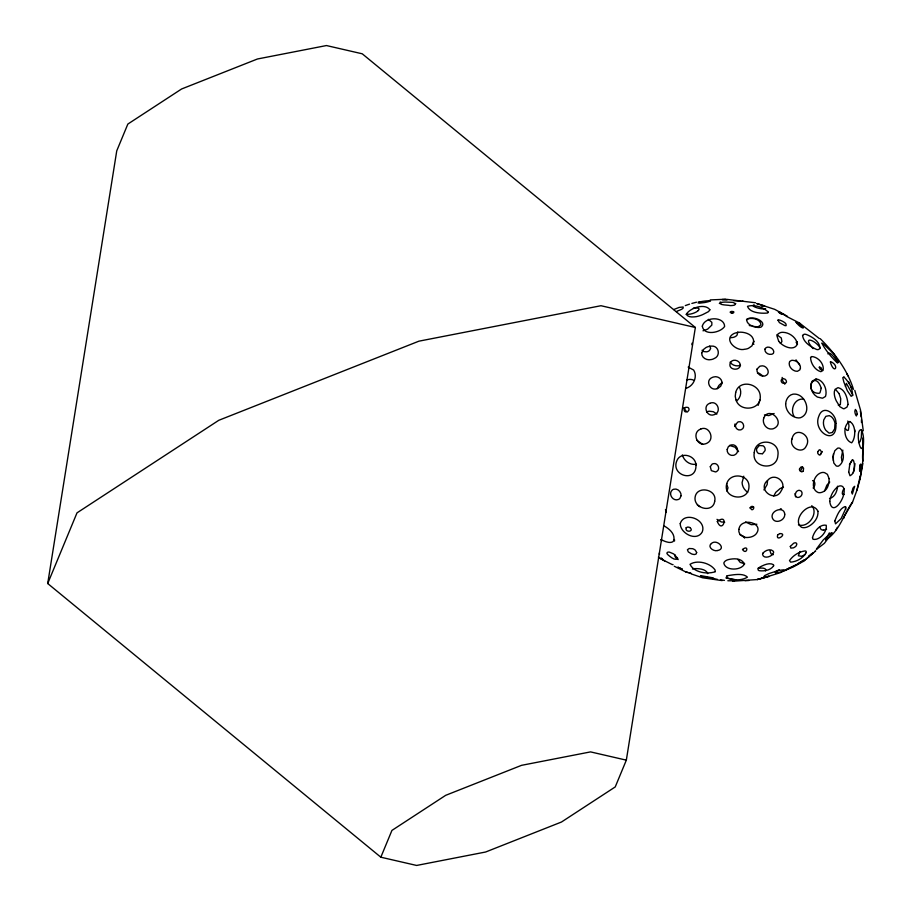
<?xml version="1.0" encoding="UTF-8"?>
<svg xmlns="http://www.w3.org/2000/svg" width="911" height="911" viewBox="0 0 911 911"><rect width="100%" height="100%" fill="white"/><g stroke="black" fill="none" stroke-linecap="round" stroke-linejoin="round"><path stroke-width="1.37" d="M857 414.163L856.477 415.906A5.056 1.366 78.5 0 1 856.249 415.792L855.383 414.152A3.496 0.945 78.4 0 1 854.837 411.203L855.361 409.472A5.056 1.366 78.4 0 1 855.577 409.586L856.442 411.214M715.135 571.709L715.158 570.127C710.329 562.896 697.131 559.582 690.026 564.33C693.886 572.529 707.403 574.556 715.135 571.721M863.013 444.112C861.692 459.258 854.222 430.47 861.202 429.593C866.224 438.533 861.476 450.968 862.831 461.091L859.973 479.357L856.978 490.107L852.514 502.246L844.19 516.594M863.127 442.644L863.275 437.701L862.842 461.103M837.505 486.223C837.334 491.109 834.761 497.417 829.511 498.476M860.235 477.022L860.223 475.986L856.978 490.107M714.702 501.301C712.971 513.531 693.43 508.6 695.093 497.212C696.801 485.085 717.549 489.23 714.702 501.244M841.434 457.163L842.846 450.102M770 550.904L771.036 553.808L773.223 554.719M734.665 426.519L734.904 424.025M758.168 405.349L759.888 399.997M845.385 386.332L846.41 383.372L852.924 395.169M853.277 472.695L854.985 463.608M735.689 392.425L735.234 396.319L735.986 399.872M833.303 460.556L833.36 454.042M830.308 361.94C834.282 375.594 839.988 365.436 830.547 361.599M47.714 583.518L116.745 150.85L127.847 124.067L181.596 88.982L257.46 58.987L326.457 45.55L362.236 53.795L695.355 327.482L626.335 760.15L615.232 786.933L561.483 822.018L485.62 852.013L416.623 865.45L380.832 857.205L47.714 583.518L77.002 512.859L218.799 420.29L418.923 341.17L600.964 305.72L695.355 327.482M859.973 479.357L862.842 463.608M829.34 532.889L825.628 540.018C839.373 531.808 843.962 513.576 852.514 502.109M824.626 490.835L826.846 485.199L829.75 482.01M707.767 573.668C706.105 568.703 697.667 568.282 692.861 568.749L692.428 569.068M717.094 388.701L718.904 385.421L722.241 382.404M845.567 507.006L845.852 509.317M691.904 344.722L692.018 343.208M802.602 466.728L800.621 470.85M799.448 469.085L800.758 467.206A2.858 2.585 -73 0 1 801.839 466.933L803.593 468.117L803.308 470.907M820.515 454.43L822.257 451.457M852.184 460.283L849.416 464.758M380.832 857.205L391.935 830.411L445.684 795.326L521.548 765.331L590.544 751.894L626.335 760.15M686.108 527.822C684.662 533.003 694.865 531.705 689.878 527.526M843.837 517.3L843.427 518.359L844.258 517.437M765.513 570.912L765.992 569.865C764.75 567.223 760.378 568.305 758.02 568.191M773.758 496.028L775.762 492.35L780.044 488.638A18.619 16.034 -44.8 0 1 782.435 487.601M735.735 392.322C739.299 378.725 760.138 383.52 760.264 396.433C761.152 410.235 739.652 412.364 735.986 399.872M726.967 491.188L727.98 487.784L726.819 484.732M743.763 476.191L742.078 482.659A13.471 12.663 -7.8 0 0 747.726 492.282M837.414 527.31L835.911 529.929M698.27 310.537L698.988 309.546A7.983 2.334 -13.6 0 0 696.744 307.975L693.362 308.146M777.664 534.962C775.409 542.546 788.129 533.368 779.85 533.573M800.017 551.428L798.355 555.767L801.498 556.302A10.488 2.312 -36.8 0 0 805.426 554.309M803.274 470.941L802.602 471.534A2.881 2.482 -57.1 0 1 801.475 471.807L799.721 470.702L799.448 469.097M844.144 488.717C842.573 489.742 840.887 496.153 844.144 494.377M832.426 432.406L834.67 428.808L835 423.182A9.121 5.887 77.5 0 0 831.242 416.657L829.295 415.644L826.061 416.281A4.498 2.904 77.4 0 0 825.719 416.532L823.726 419.971L823.419 422.715A9.121 5.887 77.4 0 0 825.822 430.288L829.09 433.135L832.335 432.497M813.124 488C815.288 486.155 815.96 481.441 812.566 480.609M763.93 489.913L767.119 484.618L767.586 480.484C774.316 471.932 787.616 481.896 781.251 490.733C775.386 503.327 756.825 489.617 767.438 480.552M765.616 308.601C763.657 310.23 749.184 306.347 754.103 304.775M777.755 534.825L779.827 533.573M753.944 341.591L753.283 343.481A2.801 2.107 10.9 0 0 753.864 344.392M711.32 543.56C707.027 546.93 713.689 551.781 717.435 550.551M813.375 552.59L811.234 554.127M811.041 554.275L808.991 555.847M686.188 527.663L687.885 527.014L689.855 527.503M779.201 569.717C778.267 570.354 773.883 571.744 775.614 572.894L781.627 571.96L793.208 566.938L803.206 561.449L815.721 550.939L814.867 551.36M736.532 401.056C740.586 397.936 741.953 391.832 739.47 387.323M803.206 561.449L809.378 556.382M774.134 413.492L768.736 415.621L764.443 414.892M811.883 554.275L808.592 556.644M755.549 302.771L726.853 299.355L722.161 299.582L727.024 300.015M711.366 543.537C716.672 538.424 726.955 548.912 717.526 550.529M789.154 568.225L784.576 570.639M759.114 445.638L756.665 448.69A4.589 4.396 -68.5 0 0 758.556 453.496L762.313 453.803M762.598 453.678L765.046 450.615A4.589 4.396 -68.5 0 0 763.156 445.821L759.398 445.513M746.496 319.34C751.245 317.199 760.48 318.679 760.981 324.828L758.02 326.867L752.133 326.32M673.719 309.569L679.094 307.417L683.182 306.984C684.514 309.068 677.773 310.583 676.326 311.573M709.863 403.266C702.347 405.668 706.845 417.443 714.042 414.721A3.2 3.132 0.3 0 0 714.486 414.562C721.797 412.091 717.561 400.214 710.181 403.152M826.584 529.245L823.407 530.202M685.311 305.584L689.559 304.137M750.14 507.655L753.704 506.915M782.435 487.59L783.483 487.226M686.587 380.126L688.158 379.591A8.951 8.21 -29 0 1 692.85 379.853L693.909 380.377M700.912 428.956C709.191 425.391 715.181 438.988 707.243 443.065A12.048 11.775 82.5 0 1 705.706 443.748C697.074 446.823 691.768 432.85 700.183 429.275A5.728 5.489 -68.3 0 1 700.912 428.956M675.427 555.095C673.616 556.553 677.237 558.705 678.194 559.605M698.111 303.078L700.217 302.008L698.247 301.996M768.633 576.299L780.625 572.575L784.12 569.774L778.939 570.4L769.248 573.452L764.705 575.57L763.566 577.141L768.633 576.299L757.223 579.555L732.546 581.252M785.214 383.497L786.432 382.244A2.984 2.107 47.1 0 0 785.145 379.261L782.902 378.452L781.239 380.024A2.984 2.585 30.7 0 0 782.458 383.019L785.031 383.531M766.288 576.97L757.223 579.555L769.157 576.447M719.337 303.477L721.193 302.623L720.202 302.008M691.87 303.431L696.551 302.201M703.007 330.818L707.631 329.144L711.833 325.079L711.844 322.346L708.314 319.305M815.914 378.987L812.1 381.242L811.097 383.656A10.602 7.903 57.9 0 0 814.73 394.998L817.304 397.025L822.2 398.153A5.227 3.895 58 0 0 822.758 398.084L825.503 396.456C827.632 389.862 823.567 379.864 816.097 378.965M734.368 580.751L727.832 580.762M742.101 301.142L742.92 300.949M756.882 524.235L751.336 524.702L745.505 521.935M740.518 365.402C736.84 366.621 732.239 365.539 730.11 362.145M849.747 421.542C856.112 424.811 855.93 437.884 851.705 442.803C843.802 440.32 842.254 424.981 849.963 421.497M803.115 327.561L799.391 322.961L785.863 316.071M730.576 337.696L732.82 337.48A7.015 4.714 1.2 0 0 737.09 335.043L737.808 331.946M665.622 512.426L665.918 512.369A2.175 1.48 43.3 0 0 666.397 512.005L665.451 509.636M687.862 572.415L685.994 572.006L691.255 573.509M710.147 299.913L725.498 299.264M686.199 314.489L690.447 314.067A7.948 2.801 -15.8 0 0 698.27 310.537M724.712 522.219L721.318 521.969L716.991 519.361M858.526 442.564L859.483 442.234A17.73 5.341 88.2 0 0 860.178 441.334L861.282 437.804L861.647 430.368M733.799 300.721L740.495 301.074M803.65 399.177C794.711 397.856 789.757 409.449 794.096 416.418M726.056 578.098L735.587 579.726M745.05 580.728L749.093 580.466M797.319 341.807L796.123 342.308L797.467 344.335M764.602 305.88L756.768 303.534L774.737 309.353L787.457 316.333M823.385 530.202L821.13 529.598L819.695 527.082M744.742 563.852L740.188 562.372L737.864 559.411M729.529 445.456L735.029 447.176L738.559 451.64M757.44 373.134L759.455 373.419L762.712 375.867M724.416 580.364L720.487 579.84M722.127 580.603L702.483 577.756L691.221 573.896M780.294 508.782L781.399 508.953M696.756 440.184L702.734 444.431M838.257 405.144L840.181 404.78A4.464 1.72 71.7 0 0 840.352 404.53L840.739 398.824L839.133 393.689M717.424 579.373L714.976 578.906M731.567 313.065L730.269 312.405A1.936 0.774 -3.9 0 1 730.428 311.858L730.713 311.687A1.993 0.797 -3.9 0 1 731.909 311.391L733.719 311.71L733.776 312.507A2.05 1.082 0.5 0 1 733.344 312.837A1.697 0.888 0.5 0 1 732.717 313.042M778.427 312.074L781.479 313.031M798.423 524.85C808.33 528.403 818.773 513.144 811.781 505.673M688.83 572.655L690.845 573.315M739.766 534.575L743.342 536.169L744.674 538.128M688.169 367.099L693.647 370.06C697.382 375.947 694.353 384.157 688.42 387.3A18.675 16.091 -44.8 0 1 686.029 388.348M686.279 572.188L674.277 566.243M761.585 306.062L762.746 306.517M749.275 325.409L750.368 325.876M776.832 334.781L781.262 337.935L781.923 341.523A5.204 3.416 31.1 0 1 780.112 342.923M664.392 526.091C669.46 528.972 675.575 534.21 673.662 540.724L672.956 541.612A13.54 6.138 33.6 0 1 668.674 542.375L666.75 541.931A11.592 5.261 33.6 0 1 662.217 540.086M781.854 314.284L779.395 312.758M697.302 504.933L699.659 506.63M799.391 322.95L819.285 338.505M781.661 313.19L779.178 311.813A3.564 0.774 22.8 0 0 778.711 312.097L779.121 312.598A3.382 0.74 22.8 0 0 780.488 313.452L784.644 314.853L782.754 313.794M660.019 558.284L658.368 557.099M660.35 558.5L664.688 560.891L658.63 557.543M664.313 560.629L671.999 564.456A7.049 1.537 22.8 0 0 673.07 564.661M844.019 377.131C848.87 381.846 852.81 388.53 852.502 395.488L851.25 396.285A4.794 1.127 69.9 0 1 851.045 396.171L847.344 390.717L843.825 381.925L842.789 377.689L843.791 377.006A5.386 1.059 61.9 0 1 844.03 377.154M799.391 364.719L795.986 359.834M716.877 414.05L713.313 411.704L709.248 411.214A9.622 9.315 -35.7 0 0 706.572 411.92M662.616 559.206L661.34 558.022M835.888 389.817L839.111 393.632M813.033 348.628C801.259 334.884 815.607 340.145 820.253 348.002M660.714 539.631L661.819 540.804M820.242 338.676C834.203 352.614 846.661 368.818 852.935 387.676M778.689 341.204C782.276 346.317 793.993 351.851 797.444 344.051C796.305 337.617 789.609 332.561 783.164 332.333A9.429 5.512 28.4 0 0 780.192 332.709L778.096 333.859L777.015 336.125L778.666 341.158M709.703 346.055L710.682 348.378L709.612 350.314A4.236 3.519 -5.5 0 1 706.332 351.817L703.668 351.544L702.039 350.257M683.649 407.843L686.142 411.043M784.747 384.055L782.686 380.889L782.15 377.439M845.317 428.477L847.128 430.447L848.289 430.231A2.995 1.036 80.2 0 0 848.403 430.06L848.984 426.154A6.081 2.107 79.9 0 0 847.765 421.03M846.661 373.567L848.221 376.152M837.539 362.601C836.605 360.096 829.545 350.063 827.917 353.889M682.373 454.896C683.831 460.704 689.65 465.077 695.64 464.325A19.222 17.753 64.6 0 0 696.448 464.166M861.464 422.522L861.464 419.607M854.769 390.363L860.519 410.041L863.264 430.789M841.878 460.886L841.445 457.322M860.394 411.009L861.18 416.794M853.151 388.473L853.277 389.441M795.212 493.546L795.519 496.768M674.436 539.54L674.55 541.054M860.098 464.758L860.189 467.184M854.814 429.981L854.825 431.86M659.268 553.193A5.079 1.23 32.7 0 1 659.302 554.195M732.569 313.077A2.05 1.082 0.5 0 1 731.431 313.099M856.579 411.282A3.496 0.945 78.4 0 1 857.137 414.22M851.785 388.268A9.235 1.048 67.1 0 1 850.726 386.332M849.656 384.1A9.235 1.048 67.1 0 1 848.574 381.641M832.996 456.81L833.804 463.016L836.184 465.897A10.579 5.956 -85 0 0 838.621 466.056C844.224 462.663 845.146 452.551 840.033 448.36A10.579 5.956 -85 0 0 837.608 448.201L834.772 450.763L832.996 456.81M680.244 523.586C680.153 533.39 696.63 541.999 702.244 531.956C706.982 519.589 684.15 510.843 680.244 523.586M829.75 501.392C832.255 519.555 849.2 493.215 842.721 486.633A11.843 6.548 -73.9 0 0 838.439 486.36C833.485 489.571 830.479 495.618 829.75 501.392M817.93 511.23C818.625 517.63 814.058 523.404 808.695 526.33A11.513 7.106 -47.1 0 1 801.555 527.287C790.623 519.976 811.109 497.679 817.93 511.23M859.62 468.152C859.324 479.972 862.421 454.623 859.62 468.152M848.722 472.114L850.009 475.77C855.281 473.253 855.178 465.35 853.493 460.522A9.361 3.006 -84 0 0 852.297 459.861L849.849 463.904L848.722 472.114M851.899 492.134L852.354 494.058L854.655 486.303L852.924 488.125L851.899 492.134M821.244 388.314L819.991 392.687A10.602 7.117 66.3 0 1 819.194 393.301C802.637 393.484 814.673 368.249 821.244 388.314M795.383 493.864L795.44 495.493A3.963 3.143 -46.1 0 0 796.829 497.212L797.626 497.429A4.077 3.245 -46.1 0 0 800.063 496.802C802.796 495.516 802.91 490.642 799.482 490.357A3.485 2.995 -57.1 0 0 798.116 490.539A4.225 3.621 -57.1 0 0 796.26 491.894L795.383 493.864M743.98 563.237L743.934 564.843C739.96 570.741 725.179 570.73 723.824 563.078A10.328 5.819 9.1 0 1 728.333 559.605C733.56 558.386 740.905 557.908 743.98 563.237M829.101 478.617C829.147 483.456 827.997 489.708 822.997 491.838A9.907 6.81 -57.7 0 1 818.089 492.498C810.255 489.105 813.113 476.533 819.843 473.299A9.588 7.049 -69.4 0 1 824.603 472.661L827.393 474.312L829.101 478.617M835.945 423.41C837.357 447.062 812.453 431.916 818.738 416.475C822.929 403.527 836.708 413.822 835.945 423.41M802.568 335.464C803.4 342.32 810.608 346.772 816.461 349.425A8.256 3.507 47.3 0 0 818.397 349.539L819.866 348.674C820.276 341.625 812.02 336.626 806.11 334.428A9.269 3.393 39 0 0 803.98 334.303L802.568 335.464M819.308 367.349L820.105 369.16L821.711 370.014A1.617 0.706 53.4 0 0 821.904 369.775L821.13 367.782L819.524 366.928A1.617 0.706 53.4 0 0 819.342 367.167L819.308 367.349M740.301 364.742C740.449 371.346 728.094 370.333 730.098 363.455C731.67 358.228 739.63 359.845 740.301 364.742M756.904 369.251C756.381 373.237 760.594 376.915 764.488 376.049A3.746 3.245 30.6 0 0 764.978 375.936C771.663 373.852 766.8 364.366 760.901 366.017A9.121 7.368 19.9 0 0 759.74 366.313L756.904 369.251M750.254 508.076L751.826 509.739A1.981 1.674 -25.9 0 0 753.09 509.306L753.841 507.882L752.828 506.505A2.061 1.89 -29 0 0 752.133 506.402A1.685 1.549 -29 0 0 751.04 506.767L750.254 508.076M696.664 552.521L696.084 554.036L694.694 554.492A5.124 2.277 23.5 0 1 691.449 553.854L688.317 551.918L687.429 549.743L689.16 548.513L692.565 548.684A4.908 3.04 19.9 0 1 695.355 550.221L696.664 552.521M742.511 549.481C746.724 555.972 749.582 543.89 742.511 549.481M812.487 537.706L813.045 539.278C819.467 540.804 827.359 531.751 826.231 525.271C819.593 523.893 813.933 531.933 812.487 537.706M717.31 521.502C722.708 535.019 729.335 512.21 717.31 521.502M738.889 529.393C737.83 534.962 744.093 538.367 748.922 537.376A9.281 6.798 -10.7 0 0 755.811 534.29C765.422 523.005 740.563 516.457 738.889 529.393M817.736 451.856L817.805 453.553L819.274 455.01A3.052 2.334 -82.8 0 0 820.23 454.885L821.699 452.152L820.094 449.818A3.052 2.334 -82.8 0 0 819.137 449.943L817.748 451.776M784.747 514.18C785.316 520.545 774.726 524.656 772.334 517.926C769.932 510.695 784.052 505.537 784.747 514.18M702.324 326.172C703.782 336.045 720.248 332.959 724.609 326.491C724.427 316.185 704.693 316.402 702.324 326.172M834.806 520.876L835.535 523.871L841.104 518.587L845.214 509.727L845.761 506.949L845.032 506.562C839.407 508.589 837.061 515.774 834.806 520.876M726.784 483.57C722.229 498.864 748.432 502.633 748.979 486.918C749.73 474.096 730.075 471.978 726.784 483.57M695.97 465.43C696.3 483.24 670.143 475.542 676.998 460.408C681.029 451.161 696.106 455.557 695.97 465.396M710.295 466.683L711.343 470.657L715.534 471.932A3.667 3.564 43.1 0 0 716.911 471.317C720.783 468.892 717.617 462.389 713.347 463.676A3.667 3.564 43.1 0 0 711.958 464.291L710.295 466.683M727.194 449.465C726.625 452.778 729.825 455.99 733.127 455.363A4.509 4.487 -57.2 0 0 734.983 454.726C740.074 452.22 737.056 443.714 731.556 444.91A3.997 3.974 33.7 0 0 729.87 445.49L728.288 446.789L727.194 449.465M754.262 452.573C751.336 468.265 776.992 471.499 777.914 455.386C780.397 439.603 755.447 437.029 754.262 452.573M848.05 404.416L846.968 407.115L844.167 408.72A11.889 6.434 74.6 0 1 843.244 408.663L839.828 406.659L836.252 400.806A11.387 5.83 64.9 0 1 834.339 391.684L835.045 389.339L837.904 387.722A5.614 2.881 65 0 1 838.336 387.744C845.317 389.589 847.435 398.107 848.05 404.416M735.632 424.606C734.744 427.521 737.557 430.675 740.541 429.878A6.4 6.366 33.9 0 0 741.429 429.571C745.767 427.749 743.239 420.518 738.684 421.793A6.4 6.377 33.3 0 0 737.808 422.112L735.632 424.606M790.304 546.429L790.873 548.137L793.435 547.841A3.951 1.776 -32.3 0 0 796.248 545.826L796.863 543.947L796.1 542.91A3.94 2.152 -39.5 0 0 793.663 543.241L790.304 546.429M768.315 312.188L767.688 313.008C761.209 313.68 749.776 313.008 747.498 306.335C754.137 304.263 763.509 307.041 768.315 312.188M721.774 383.656L720.658 386.275L717.925 388.348A7.003 6.582 -7.8 0 1 716.957 388.69C709.965 391.4 704.863 380.251 712.254 377.461A10.465 9.224 -11.6 0 1 713.7 376.96C717.766 375.662 722.833 379.181 721.774 383.656M785.669 403.903C785.646 410.975 791.443 417.614 798.548 417.944A19.142 14.713 70.5 0 0 800.587 417.671C812.612 412.99 805.461 393.119 793.618 394.121A6.753 5.033 57.8 0 0 792.9 394.212C788.527 395.055 785.817 399.678 785.669 403.903M701.755 352.899C701.299 357.841 706.947 360.699 711.252 359.56A7.242 5.808 -13.7 0 0 714.201 358.513C721.022 355.985 718.779 345.315 711.468 346.112A10.442 7.368 -15.2 0 0 709.305 346.374A8.29 5.853 -15.2 0 0 705.923 347.581L703.269 349.665L701.755 352.899M753.682 341.078L751.996 345.838L748.546 348.264A10.385 7.607 12 0 1 744.583 349.255C736.065 351.703 722.878 339.177 733.913 333.563A13.824 8.848 5.8 0 1 740.745 332.173C746.189 332.321 753.146 334.815 753.682 341.078M764.955 349.095C764.363 352.42 768.28 354.971 771.31 354.277A7.39 4.817 37 0 0 772.095 354.163L773.405 353.366C775.682 349.061 767.016 344.324 764.955 349.095M763.714 418.126C761.949 423.376 766.367 429.764 772.072 428.99A12.173 11.251 64.6 0 0 773.633 428.591C786.364 422.989 769.032 405.133 763.714 418.126M810.574 357.488C810.642 363.17 814.821 369.912 820.56 371.608A4.806 2.277 55.9 0 0 820.936 371.631L823.088 370.413C824.489 363.933 818.078 356.85 811.69 356.543L810.574 357.488M677.625 558.295C675.313 561.313 670.542 556.917 668.162 555.004A6.878 1.663 32.7 0 1 666.886 553.296L667.228 552.487A6.764 3.063 33.6 0 1 669.369 552.1L673.73 553.945L677.625 558.295M681.132 495.675L679.822 498.545A5.967 5.09 37.6 0 1 677.978 499.592C672.773 501.38 668.014 493.819 672.181 490.107A4.851 4.225 54.1 0 1 673.684 489.253C677.545 488.023 681.326 491.883 681.132 495.675M791.978 439.056C788.892 447.54 802.397 454.919 806.269 446.037C812.737 435.23 794.586 425.437 791.978 439.056M709.885 309.797L708.553 311.596L704.51 313.691A13.084 5.876 -17.2 0 1 696.129 316.675C692.907 317.074 687.964 317.632 686.336 314.147C690.276 307.747 705.239 302.942 709.885 309.797M746.599 319.932C747.202 324.999 753.636 326.958 757.998 327.47A9.987 5.011 20.7 0 0 761.14 327.06C766.982 322.585 756.244 317.301 751.826 318.121A7.402 2.972 13.4 0 0 748.159 318.599L746.599 319.932M777.983 320.16L779.417 322.631L784.781 325.546A5.785 1.731 31 0 0 786.113 325.637C787.115 322.938 781.877 320.888 779.634 320.057A5.785 1.731 31 0 0 778.313 319.977L777.983 320.16M796.089 322.289C802.397 330.556 808.547 329.076 796.146 322.243M735.644 303.648L734.642 305.026A9.008 2.619 6.8 0 1 730.178 305.606C728.572 304.912 718.301 305.31 720.442 302.68A7.721 1.287 0.5 0 1 725.236 302.053L732.751 302.361L735.644 303.648M838.348 362.248L837.676 362.908A19.985 3.086 53.9 0 1 836.822 362.441C831.162 356.975 824.945 349.403 821.802 343.071A10.886 1.162 45.7 0 1 823.191 343.834L834.18 354.197L838.348 362.248M762.928 553.159L762.541 554.332C763.429 559.605 772.801 556.632 773.633 552.419L773.371 551.314C770.547 548.183 765.274 550.381 762.951 553.114M800.416 368.374L799.824 369.866L797.501 371.244A3.302 2.334 47 0 1 797.148 371.289C792.57 371.506 787.662 365.937 789.632 361.542L791.42 360.437A9.987 6.525 37.1 0 1 792.49 360.3C796.578 360.369 801.02 363.967 800.416 368.374M816.632 548.775L816.358 549.458L824.398 543.309L832.244 532.821L830.525 533.254L823.225 539.984L816.632 548.775M798.093 563.704L803.696 560.219L798.093 563.704M684.56 408.322L684.218 409.096A2.642 2.437 -53.6 0 0 685.174 411.795L687.224 411.977A1.56 1.435 -53.5 0 0 687.543 411.84L688.921 410.144A2.642 2.437 -53.6 0 0 687.964 407.445L685.915 407.263A1.56 1.446 -54.4 0 0 685.596 407.399L684.56 408.322M806.076 552.772C802.99 558.215 796.772 561.688 790.623 562.155L789.507 560.584C793.071 555.494 799.015 551.61 805.267 550.904L806.212 551.371L806.076 552.772M773.633 565.799C770.717 570.332 764.067 571.379 759.068 570.685L758.18 570.001A8.176 2.847 -16 0 1 760.138 566.927C763.908 564.968 769.522 562.246 773.541 564.74L773.633 565.799M677.955 567.246L682.157 569.102L677.955 567.246M727.103 575.775L726.261 577.403C732.615 580.387 741.303 580.956 747.441 577.141C743.08 572.746 733.15 574.818 727.103 575.775M699.147 302.498L699.819 303.124L704.704 302.532A6.388 0.809 -11.1 0 0 709.475 301.347C714.759 300.061 699.682 301.029 699.147 302.498M798.332 563.818L786.842 569.352L798.332 563.818M700.98 575.672L700.468 575.798A6.582 0.706 11.4 0 0 702.108 576.697L713.917 578.622A6.582 0.706 11.4 0 0 712.277 577.722L700.98 575.672"/></g></svg>
